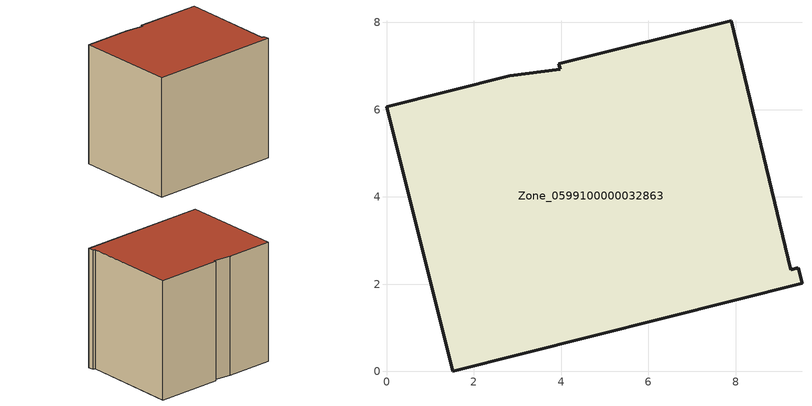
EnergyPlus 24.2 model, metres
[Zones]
Zone_0599100000032863
 floor ground (C_G): 7.9,8.04 9.27,2.34 9.43,2.37 9.52,2.02 1.52,0 0,6.07 2.83,6.78 3.98,6.92 3.94,7.05 z0
 wall outside (C_F): 2.83,6.78 0,6.07 1.52,0 9.52,2.02 9.43,2.37 9.27,2.34 7.9,8.04 3.94,7.05 3.98,6.92 2.83,6.78 z0:7.5
 roof outside (C_R): 9.27,2.34 7.9,8.04 3.94,7.05 3.98,6.92 2.83,6.78 0,6.07 1.52,0 9.52,2.02 9.43,2.37 z7.5
[BUILDING]
Pand.0599100000032863: North Axis=0; Terrain=City; Loads Convergence Tolerance Value=0.04; Temperature Convergence Tolerance Value=0.4; Solar Distribution=FullExterior; Maximum Number of Warmup Days=25; Minimum Number of Warmup Days=1
[Site:Location]
Rotterdam.The.Hague.AP_ZH_NLD Design_Conditions: Latitude=51.96; Longitude=4.45; Time Zone=1; Elevation=-4.5
[SITE:GROUNDTEMPERATURE:BUILDINGSURFACE]
18, 18, 18, 18, 18, 18, 18, 18, 18, 18, 18, 18
[MATERIAL] Thermal Absorptance=0.9; Solar Absorptance=0.7; Visible Absorptance=0.7
Name | Roughness | Thickness | Conductivity | Density | Specific Heat
G.TC.1965-1974 | MediumSmooth | 0.15 | 0.882353 | 540 | 1210
F.TC.1965-1974 | Rough | 0.3 | 0.697674 | 1920 | 840
R.TC.1965-1974 | MediumRough | 0.2 | 0.232558 | 1500 | 1000
[CONSTRUCTION]
C_G: G.TC.1965-1974
C_F: F.TC.1965-1974
C_R: R.TC.1965-1974
[ZONE]
Zone_0599100000032863: Type=1; Multiplier=1; Ceiling Height=Autocalculate; Volume=Autocalculate; Floor Area=autocalculate; Part of Total Floor Area=Yes
[ZONEINFILTRATION:DESIGNFLOWRATE]
Infil_Zone_0599100000032863: Zone or ZoneList or Space or SpaceList=Zone_0599100000032863; Schedule=AlwaysOn; Design Flow Rate Calculation Method=Flow/Area; Flow Rate per Floor Area=0.003; Constant Term Coefficient=1; Temperature Term Coefficient=0; Velocity Term Coefficient=0; Velocity Squared Term Coefficient=0
[HVACTEMPLATE:ZONE:IDEALLOADSAIRSYSTEM]
Zone_0599100000032863: Maximum Heating Supply Air Temperature=50; Minimum Cooling Supply Air Temperature=13; Maximum Heating Supply Air Humidity Ratio=0.0156; Minimum Cooling Supply Air Humidity Ratio=0.0077; Heating Limit=NoLimit; Cooling Limit=NoLimit; Dehumidification Control Type=ConstantSensibleHeatRatio; Cooling Sensible Heat Ratio=0.7; Dehumidification Setpoint=60; Humidification Control Type=None; Humidification Setpoint=30; Outdoor Air Method=None; Outdoor Air Flow Rate per Person=0.00944; Outdoor Air Flow Rate per Zone Floor Area=0; Outdoor Air Flow Rate per Zone=0; Demand Controlled Ventilation Type=None; Outdoor Air Economizer Type=NoEconomizer; Heat Recovery Type=None; Sensible Heat Recovery Effectiveness=0.7; Latent Heat Recovery Effectiveness=0.65
[ZONECONTROL:THERMOSTAT]
ThermostatControl_Zone_0599100000032863: Zone or ZoneList=Zone_0599100000032863; Control Type Schedule=DualSetpointControlType; Control 1=Thermostat_Zone_0599100000032863; Temperature Difference Between Cutout And Setpoint=0
[THERMOSTATSETPOINT:DUALSETPOINT]
Thermostat_Zone_0599100000032863: Heating Setpoint Temperature Schedule=HeatingSetpoint_Zone_0599100000032863; Cooling Setpoint Temperature Schedule=CoolingSetpoint_Zone_0599100000032863
[SCHEDULE:COMPACT]
HeatingSetpoint_Zone_0599100000032863: Through: 12/31, For: AllDays, Until: 24:00, 21
CoolingSetpoint_Zone_0599100000032863: Through: 12/31, For: AllDays, Until: 24:00, 24
DualSetpointControlType: Through: 12/31, For: AllDays, Until: 24:00, 4
AlwaysOn: Through: 12/31, For: AllDays, Until: 24:00, 1
